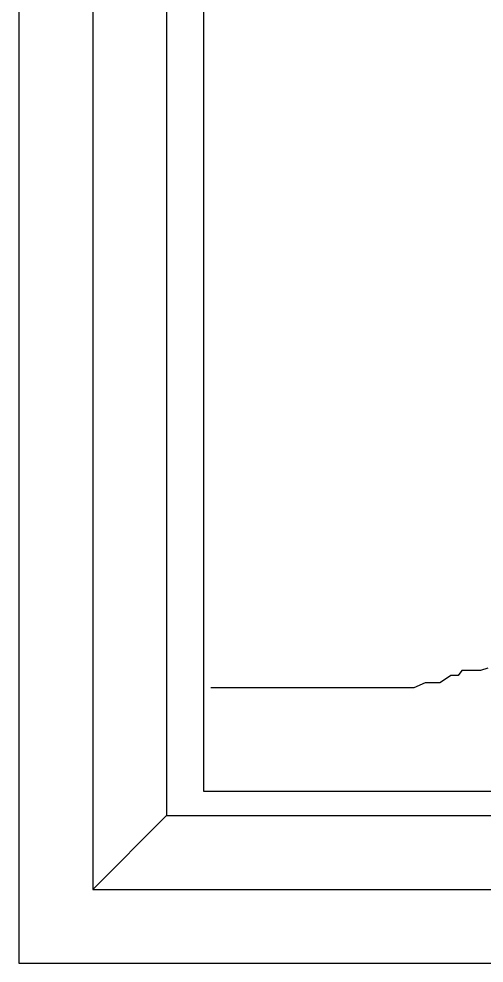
# Model space of a CAD drawing. Header units: inches. Extents: x 4.1 to 46.6, y 13.1 to 37.9.
# Drawn here: x 9.9771 to 10.1283, y 24.2426 to 24.5498 of the extents above; entities that cross this region are included whole.
import ezdxf

# ---------------------------------------------------------------- set-up
doc = ezdxf.new("R2010")
doc.units = ezdxf.units.IN
doc.header["$MEASUREMENT"] = 0
doc.layers.add('02', color=2, linetype='Continuous')
doc.layers.add('4', color=4, linetype='Continuous')

msp = doc.modelspace()

# ---------------------------------------------------------------- linework, layer by layer
at = {"layer": '02'}
for p, q in [((10.00114, 24.69864), (10.00114, 24.26664)), ((10.02514, 24.67464), (10.02514, 24.29064)), ((10.03714, 24.66664), (10.03714, 24.29864)), ((10.12114, 24.33784), (10.11994, 24.33624)), ((10.12714, 24.33784), (10.12114, 24.33784)), ((10.12954, 24.33864), (10.12714, 24.33784)), ((10.10914, 24.33384), (10.10554, 24.33224)), ((10.11394, 24.33384), (10.10914, 24.33384)), ((10.11514, 24.33464), (10.11394, 24.33384)), ((10.11754, 24.33624), (10.11514, 24.33464)), ((10.11994, 24.33624), (10.11754, 24.33624)), ((10.10554, 24.33224), (10.03954, 24.33224)), ((10.03714, 24.29864), (10.58914, 24.29864)), ((10.00114, 24.26664), (10.02514, 24.29064)), ((10.02514, 24.29064), (10.60114, 24.29064)), ((10.00114, 24.26664), (10.62514, 24.26664))]:
    msp.add_line(p, q, dxfattribs=at)
at = {"layer": '4'}
for p, q in [((9.97714, 24.72264), (9.97714, 24.24264)), ((9.97714, 24.24264), (10.64914, 24.24264))]:
    msp.add_line(p, q, dxfattribs=at)

doc.saveas('drawing.dxf')
